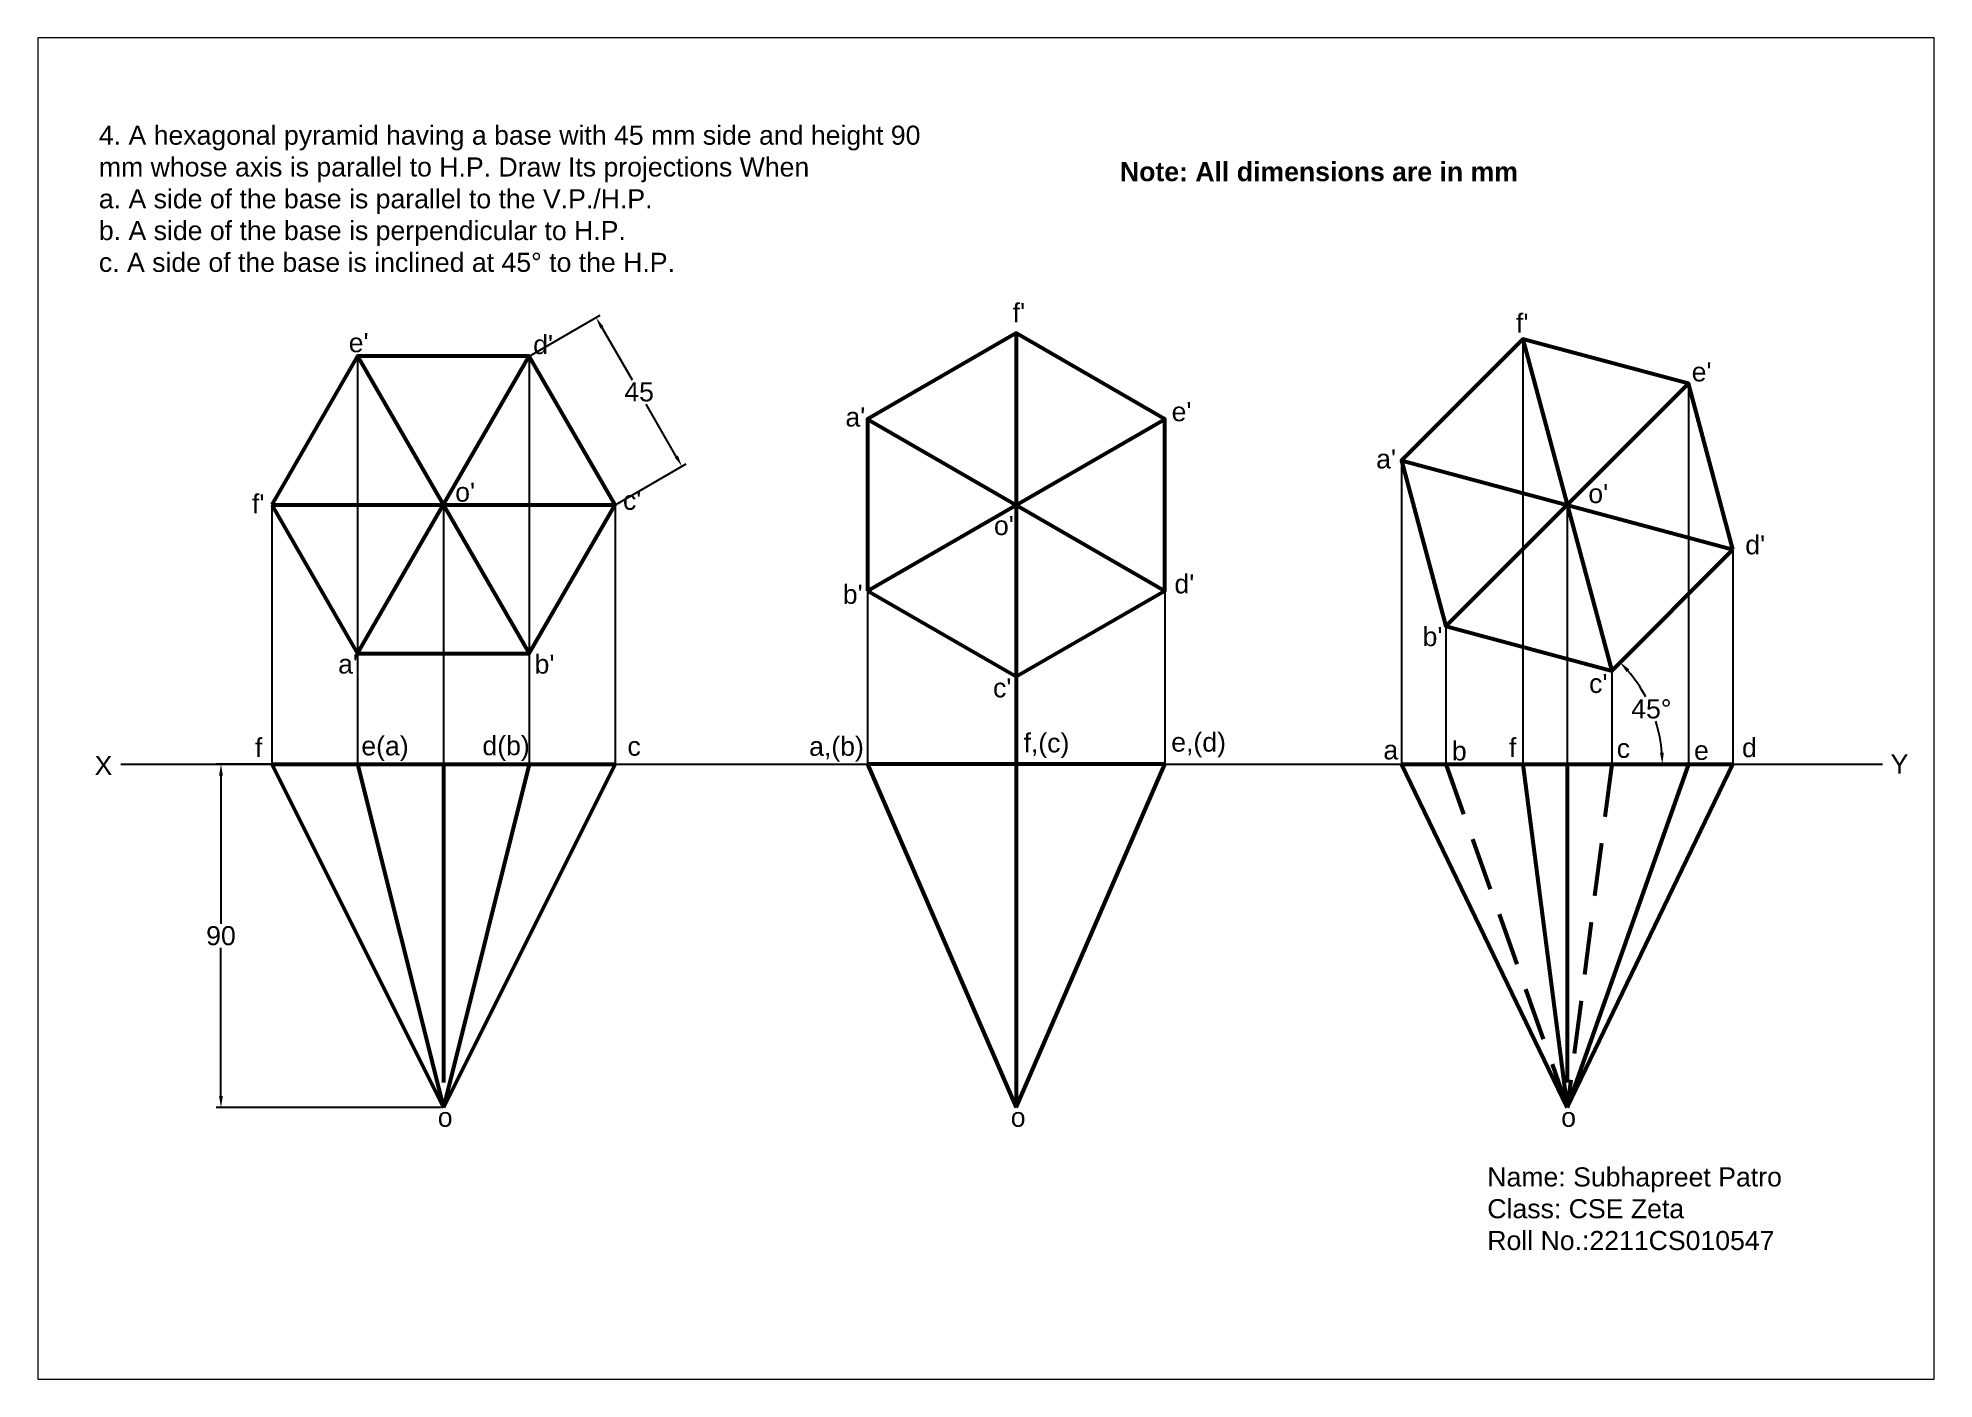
# Paper-space layout 'Layout4' of a CAD drawing. Header units: millimetres. Extents: x 30 to 267, y 21 to 189.
# The model-space entities are those that its viewports show. They can reach past a viewport. Long polylines and large blocks are cut down to what shows.
import ezdxf

# ---------------------------------------------------------------- set-up
doc = ezdxf.new("R2010")
doc.units = ezdxf.units.MM
doc.header["$PDMODE"] = 35
doc.header["$PDSIZE"] = 5
doc.linetypes.add('CENTER2', pattern=[28.575, 19.05, -3.175, 3.175, -3.175])
doc.linetypes.add('HIDDEN2', pattern=[4.7625, 3.175, -1.5875])
doc.styles.get("Standard").update_dxf_attribs({"font": 'arial.ttf'})
doc.dimstyles.new('ISO-25', dxfattribs={"dimtxt": 5, "dimasz": 3, "dimexe": 1.25, "dimexo": 0.625, "dimtad": 1, "dimtih": 1, "dimtoh": 1, "dimdec": 0, "dimtxsty": 'Standard', "dimcen": 2.5, "dimadec": 0, "dimazin": 0, "dimtfac": 1, "dimtdec": 0, "dimtmove": 0, "dimatfit": 3, "dimfxl": 1, "dimarcsym": 0})

# ---------------------------------------------------------------- blocks, each defined once
blk = doc.blocks.new('*D11')
at = {"color": 0, "lineweight": -2, "transparency": 16777216}
for start, end in [(27.8084, 40.4497), (4.5503, 17.3886)]:
    blk.add_arc((1490.12, 26.3), 37.79, start, end, dxfattribs=at)
at = {"color": 0, "transparency": 16777216}
for points in [[(1518.51, 50.48), (1519.25, 51.15), (1516.84, 53.02)], [(1528.29, 29.32), (1527.29, 29.28), (1527.91, 26.3)]]:
    blk.add_solid(points, dxfattribs=at)
at = {"layer": 'Defpoints', "color": 0, "transparency": 16777216}
for p in [(1546.44, 82.62), (1514.62, 50.8), (1526.62, 36.08), (1123.62, 26.3), (1585.68, 26.3)]:
    blk.add_point(p, dxfattribs=at)
at = {"color": 0, "transparency": 16777216, "insert": (1525.03, 40.76), "char_height": 5, "attachment_point": 5}
blk.add_mtext('45°', dxfattribs=at)
blk = doc.blocks.new('*D12')
at = {"color": 0, "lineweight": -2, "transparency": 16777216}
for p, q in [((1231.27, 133.55), (1249.36, 144)), ((1249.78, 140.78), (1257.7, 127.06)), ((1269.28, 107), (1261.36, 120.72)), ((1253.77, 94.58), (1271.86, 105.03))]:
    blk.add_line(p, q, dxfattribs=at)
at = {"color": 0, "transparency": 16777216}
for points in [[(1250.21, 141.03), (1249.35, 140.53), (1248.28, 143.37)], [(1269.71, 107.25), (1268.85, 106.75), (1270.78, 104.4)]]:
    blk.add_solid(points, dxfattribs=at)
at = {"layer": 'Defpoints', "color": 0, "transparency": 16777216}
for p in [(1230.72, 133.24), (1270.78, 104.4), (1253.22, 94.27)]:
    blk.add_point(p, dxfattribs=at)
at = {"color": 0, "transparency": 16777216, "insert": (1259.53, 123.89), "char_height": 5, "attachment_point": 5}
blk.add_mtext('45', dxfattribs=at)
blk = doc.blocks.new('*D13')
at = {"color": 0, "lineweight": -2, "transparency": 16777216}
for p, q in [((1207.6, 26.3), (1148.62, 26.3)), ((1149.87, 23.3), (1149.87, -15.52)), ((1149.87, -60.7), (1149.87, -21.88)), ((1207.6, -63.7), (1148.62, -63.7))]:
    blk.add_line(p, q, dxfattribs=at)
at = {"color": 0, "transparency": 16777216}
for points in [[(1149.37, 23.3), (1150.37, 23.3), (1149.87, 26.3)], [(1149.37, -60.7), (1150.37, -60.7), (1149.87, -63.7)]]:
    blk.add_solid(points, dxfattribs=at)
at = {"layer": 'Defpoints', "color": 0, "transparency": 16777216}
for p in [(1208.22, 26.3), (1149.87, -63.7), (1208.22, -63.7)]:
    blk.add_point(p, dxfattribs=at)
at = {"color": 0, "transparency": 16777216, "insert": (1149.87, -18.7), "char_height": 5, "attachment_point": 5}
blk.add_mtext('90', dxfattribs=at)

msp = doc.modelspace()

# ---------------------------------------------------------------- linework, layer by layer
at = {"lineweight": 53}
for p, q in [((1358.45, 139.27), (1358.45, 26.3)), ((1491.33, 137.73), (1514.62, 50.8)), ((1185.72, 133.24), (1230.72, 55.3)), ((1185.72, 55.3), (1230.72, 133.24)), ((1471.16, 62.45), (1534.8, 126.09)), ((1319.48, 116.77), (1397.42, 71.77)), ((1319.48, 71.77), (1397.42, 116.77)), ((1459.51, 105.91), (1546.44, 82.62)), ((1163.22, 94.27), (1253.22, 94.27)), ((1163.22, 26.3), (1208.22, -63.7)), ((1163.22, 26.3), (1253.22, 26.3)), ((1185.72, 26.3), (1208.22, -63.7)), ((1230.72, 26.3), (1208.22, -63.7)), ((1253.22, 26.3), (1208.22, -63.7)), ((1397.42, 26.3), (1319.48, 26.3)), ((1319.48, 26.3), (1358.45, -63.7)), ((1358.45, 26.3), (1358.45, -63.7)), ((1358.45, -63.7), (1397.42, 26.3)), ((1459.51, 26.3), (1502.98, -63.7)), ((1459.51, 26.3), (1546.44, 26.3)), ((1491.33, 26.3), (1502.98, -63.7)), ((1546.44, 26.3), (1502.98, -63.7)), ((1534.8, 26.3), (1502.98, -63.7))]:
    msp.add_line(p, q, dxfattribs=at)
for p, q in [((1491.33, 137.73), (1491.33, 26.3)), ((1185.72, 133.24), (1185.72, 26.3)), ((1230.72, 133.24), (1230.72, 26.3)), ((1534.8, 126.09), (1534.8, 26.3)), ((1459.51, 105.91), (1459.51, 26.3)), ((1163.22, 94.27), (1163.22, 26.3)), ((1208.22, 94.27), (1208.22, 26.3)), ((1253.22, 94.27), (1253.22, 26.3)), ((1502.98, 94.27), (1502.98, 26.3)), ((1546.44, 82.62), (1546.44, 26.3)), ((1319.48, 71.77), (1319.48, 26.3)), ((1397.42, 71.77), (1397.42, 26.3)), ((1471.16, 62.45), (1471.16, 26.3)), ((1514.62, 50.8), (1514.62, 26.3)), ((1123.62, 26.3), (1585.68, 26.3)), ((1397.42, 26.3), (1319.48, 26.3))]:
    msp.add_line(p, q)
at = {"linetype": 'CENTER2', "lineweight": 53}
for p, q in [((1208.22, 26.3), (1208.22, -63.7)), ((1502.98, 26.3), (1502.98, -63.7))]:
    msp.add_line(p, q, dxfattribs=at)
at = {"linetype": 'HIDDEN2', "lineweight": 53}
for p in [(1471.16, 26.3), (1514.62, 26.3)]:
    msp.add_line(p, (1502.98, -63.7), dxfattribs=at)
at = {"lineweight": 53}
for points in [[(1319.48, 71.77), (1358.45, 49.27), (1397.42, 71.77), (1397.42, 116.77), (1358.45, 139.27), (1319.48, 116.77)], [(1546.44, 82.62), (1534.8, 126.09), (1491.33, 137.73), (1459.51, 105.91), (1471.16, 62.45), (1514.62, 50.8)], [(1163.22, 94.27), (1185.72, 55.3), (1230.72, 55.3), (1253.22, 94.27), (1230.72, 133.24), (1185.72, 133.24)]]:
    msp.add_lwpolyline(points, close=True, dxfattribs=at)

# ---------------------------------------------------------------- texts
at = {"char_height": 5, "attachment_point": 1}
for s, width, insert in [('4. A hexagonal pyramid having a base with 45 mm side and height 90 \\Pmm whose axis is parallel to H.P. Draw Its projections When \\Pa. A side of the base is parallel to the V.P./H.P. \\Pb. A side of the base is perpendicular to H.P. \\Pc. A side of the base is inclined at 45° to the H.P.', 293.8731, (1117.85, 193.72)), ('{\\fArial|b1|i0|c0|p34;Note: All dimensions are in mm}', 106.9239, (1385.64, 184.16)), ('f', 5.9538, (1158.8, 33.14)), ('e(a)', 11.2206, (1186.68, 33.61)), ('d(b)', 10.0925, (1218.44, 33.66)), ('c', 15.61, (1256.48, 33.51)), ('f', 5.9538, (1487.65, 33.14)), ('c', 15.61, (1515.94, 32.97)), ('X', 4.7435, (1116.72, 28.46)), ('Y', 11.0027, (1587.77, 28.85)), ('Name: Subhapreet Patro\\PClass: CSE Zeta\\PRoll No.:2211CS010547', 105.0589, (1482, -79.42))]:
    msp.add_mtext_dynamic_manual_height_columns(s, width=width, gutter_width=25, heights=[0], dxfattribs=dict(at, insert=insert))
at = {"linetype": 'HIDDEN2', "char_height": 5, "attachment_point": 1}
for s, width, insert in [("f'", 4.4628, (1357.52, 147.18)), ("f'", 4.4628, (1489.54, 144.46)), ("e'", 4.4628, (1183.38, 139.32)), ("d'", 5.1516, (1231.75, 138.83)), ("e'", 4.4628, (1535.6, 131.67)), ("a'", 4.0052, (1313.65, 119.83)), ("e'", 4.4628, (1399.2, 121.23)), ("a'", 4.0052, (1452.85, 108.85)), ("o'", 8.1324, (1211.3, 100.14)), ("o'", 8.1324, (1508.49, 99.77)), ("f'", 4.4628, (1158, 97.09)), ("c'", 6.2861, (1255.3, 98)), ("o'", 8.1324, (1352.6, 91.38)), ("d'", 5.1516, (1549.65, 86.33)), ("d'", 5.1516, (1399.94, 76.09)), ("b'", 5.9033, (1312.96, 73.34)), ("b'", 5.9033, (1465.03, 62.25)), ("a'", 4.0052, (1180.59, 55.07)), ("b'", 5.9033, (1232.13, 55.04)), ("c'", 6.2861, (1508.7, 49.98)), ("c'", 6.2861, (1352.36, 48.82)), ('e,(d)', 15.622, (1399.1, 34.59)), ('a,(b)', 12.1187, (1304.13, 33.49)), ('f,(c) ', 12.7921, (1360.36, 34.39)), ('   a', 9.8271, (1448.92, 32.55)), ('b', 16.9726, (1472.71, 32.27)), ('e', 4.535, (1536.22, 32.42)), ('d', 4.3489, (1548.81, 33.15)), ('o', 5.0673, (1206.73, -63.76)), ('o', 5.0673, (1357.01, -63.76)), ('o', 5.0673, (1501.38, -63.76))]:
    msp.add_mtext_dynamic_manual_height_columns(s, width=width, gutter_width=25, heights=[0], dxfattribs=dict(at, insert=insert))

# ---------------------------------------------------------------- dimensions: what is measured, and where the dimension line sits
for p1, p2, distance, picture, middle in [((1230.72, 133.24), (1253.22, 94.27), 20.27, '*D12', (1259.53, 123.89)), ((1208.22, 26.3), (1208.22, -63.7), -58.36, '*D13', (1149.87, -18.7))]:
    dim = msp.add_aligned_dim(p1=p1, p2=p2, distance=distance, dimstyle='ISO-25')
    dim.commit()
    dim.dimension.update_dxf_attribs({"geometry": picture, "text_midpoint": middle})
dim = msp.add_angular_dim_2l(base=(1526.62, 36.08), line1=((1123.62, 26.3), (1585.68, 26.3)), line2=((1514.62, 50.8), (1546.44, 82.62)), dimstyle='ISO-25')
dim.commit()
dim.dimension.update_dxf_attribs({"geometry": '*D11', "text_midpoint": (1525.03, 40.76)})

psp = doc.layouts.new('Layout4')

# ---------------------------------------------------------------- viewports
at = {"layer": '0'}
psp.add_viewport(center=(148.5, 105), size=(237.6, 168), view_center_point=(1350.52, 40.9), view_height=351.6402, dxfattribs=at)

doc.saveas('drawing.dxf')
